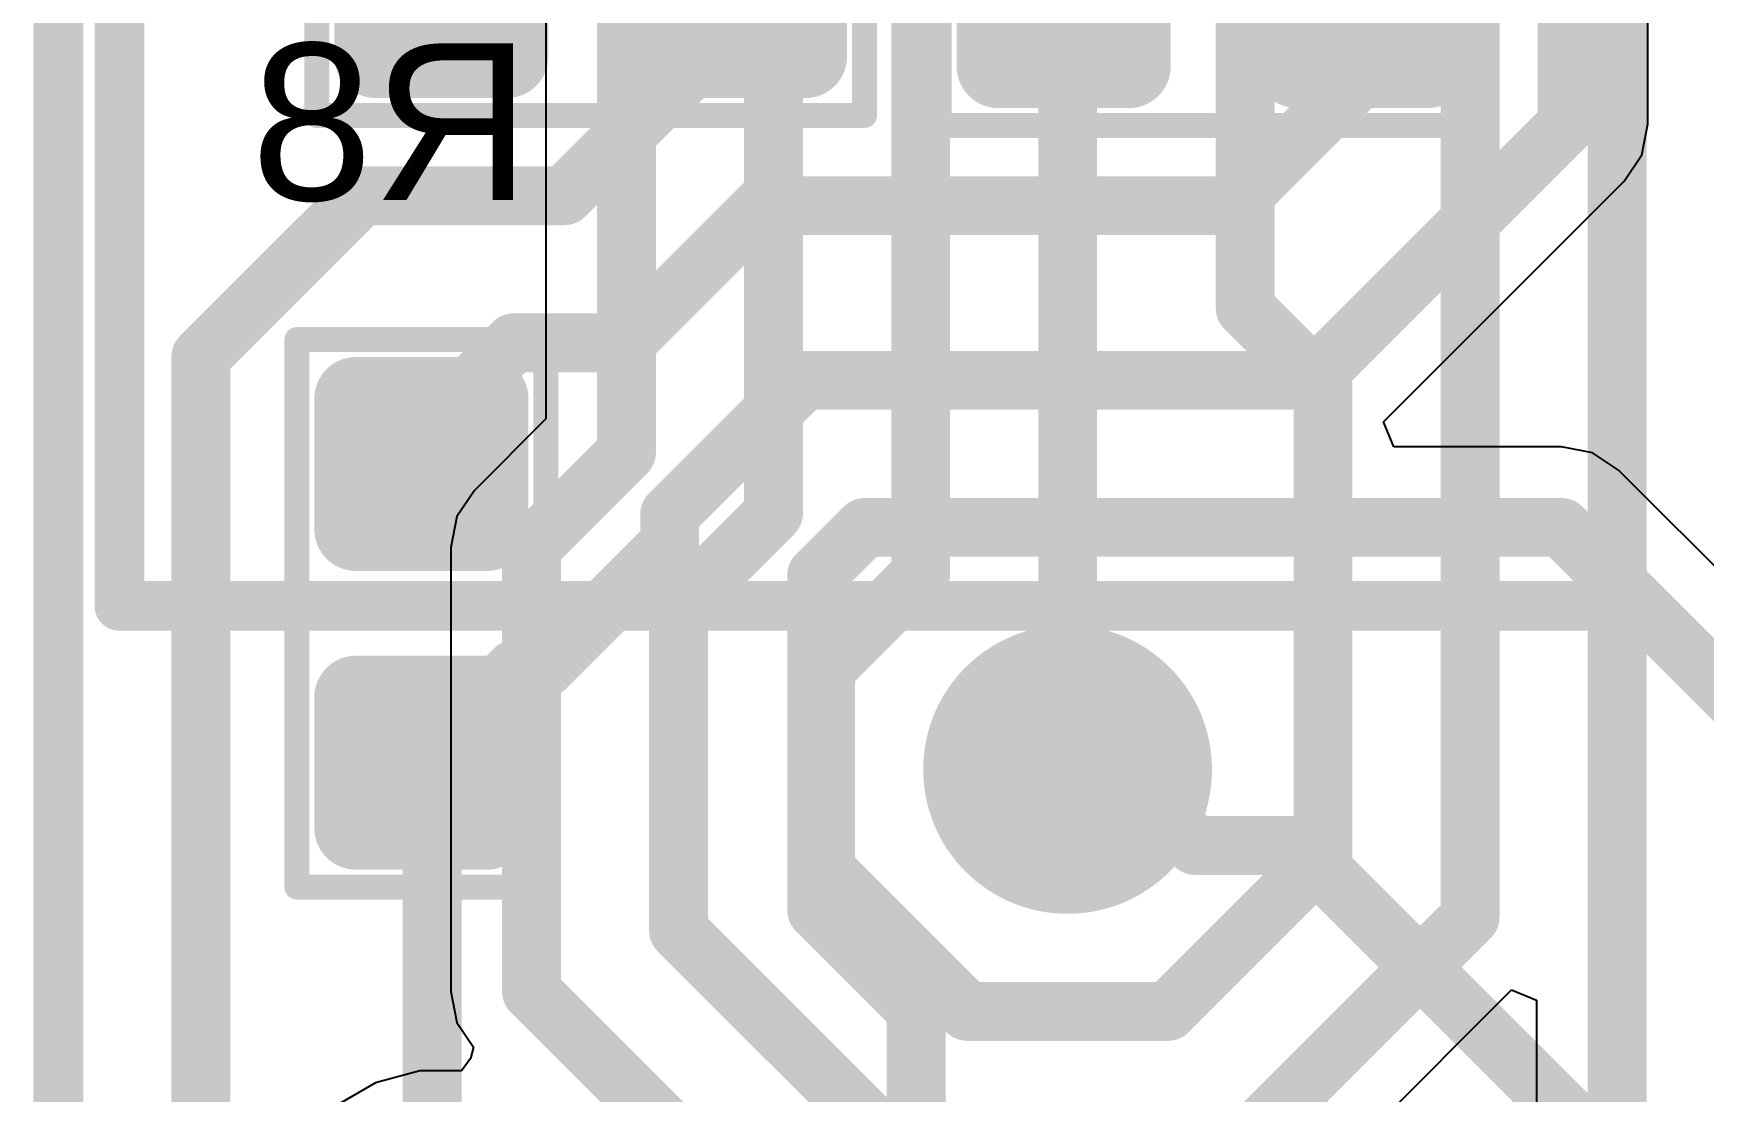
# Model space of a CAD drawing. Header units: inches. Extents: x -0.01 to 4.3, y -0.01 to 7.88.
# Drawn here: x 3.2851 to 3.6205, y 4.5339 to 4.7465 of the extents above; entities that cross this region are included whole.
import ezdxf

# ---------------------------------------------------------------- set-up
doc = ezdxf.new("R2010")
doc.units = ezdxf.units.IN
doc.header["$MEASUREMENT"] = 0
for name, color, linetype in [('Bottom Layer', 5, 'Continuous'), ('Bottom Overlay', 54, 'Continuous'), ('Bottom Paste', 16, 'Continuous'), ('Bottom Solder', 6, 'Continuous'), ('Top Layer', 1, 'Continuous'), ('Top Overlay', 2, 'Continuous'), ('Top Solder', 216, 'Continuous'), ('Via Holes', 16, 'Continuous')]:
    doc.layers.add(name, color=color, linetype=linetype)
doc.styles.add('Arial', font='', dxfattribs={"height": 0.2})
doc.styles.get('Arial').set_extended_font_data('Arial')

# ---------------------------------------------------------------- blocks, each defined once
blk = doc.blocks.new('B___P____4')
at = {"layer": 'Top Overlay'}
for points in [[(-0.15, 0.8, 0.01, 0.01, 0), (-0.15, 1.05, 0.01, 0.01, 0)], [(0.15, 0.8, 0.01, 0.01, 0), (0.15, 1.05, 0.01, 0.01, 0)], [(-0.15, 0.8, 0.01, 0.01, 0), (0.15, 0.8, 0.01, 0.01, 0)]]:
    blk.add_lwpolyline(points, format="xyseb", dxfattribs=at)
for points in [[(-0.1525, 0.8, 0.005, 0.005, 1), (-0.1475, 0.8, 0.005, 0.005, 1)], [(-0.1525, 0.8, 0.005, 0.005, 1), (-0.1475, 0.8, 0.005, 0.005, 1)], [(0.1475, 0.8, 0.005, 0.005, 1), (0.1525, 0.8, 0.005, 0.005, 1)], [(0.1475, 0.8, 0.005, 0.005, 1), (0.1525, 0.8, 0.005, 0.005, 1)]]:
    blk.add_lwpolyline(points, format="xyseb", close=True, dxfattribs=at)
blk = doc.blocks.new('R0603_B_17')
at = {"layer": 'Bottom Layer'}
h = blk.add_hatch(color=5, dxfattribs=at)
edge = h.paths.add_edge_path()
edge.add_arc((-0.013125, 0.016875), 0.004375, 180, 270)
edge.add_line((-0.013125, 0.0125), (0.013125, 0.0125))
edge.add_arc((0.013125, 0.016875), 0.004375, 270, 360)
edge.add_line((0.0175, 0.016875), (0.0175, 0.043125))
edge.add_arc((0.013125, 0.043125), 0.004375, 0, 90)
edge.add_line((0.013125, 0.0475), (-0.013125, 0.0475))
edge.add_arc((-0.013125, 0.043125), 0.004375, 90, 180)
edge.add_line((-0.0175, 0.043125), (-0.0175, 0.016875))
h = blk.add_hatch(color=5, dxfattribs=at)
edge = h.paths.add_edge_path()
edge.add_arc((-0.013125, -0.043125), 0.004375, 180, 270)
edge.add_line((-0.013125, -0.0475), (0.013125, -0.0475))
edge.add_arc((0.013125, -0.043125), 0.004375, 270, 360)
edge.add_line((0.0175, -0.043125), (0.0175, -0.016875))
edge.add_arc((0.013125, -0.016875), 0.004375, 0, 90)
edge.add_line((0.013125, -0.0125), (-0.013125, -0.0125))
edge.add_arc((-0.013125, -0.016875), 0.004375, 90, 180)
edge.add_line((-0.0175, -0.016875), (-0.0175, -0.043125))
at = {"layer": 'Bottom Paste'}
h = blk.add_hatch(color=16, dxfattribs=at)
edge = h.paths.add_edge_path()
edge.add_arc((-0.013125, 0.016875), 0.004375, 180, 270)
edge.add_line((-0.013125, 0.0125), (0.013125, 0.0125))
edge.add_arc((0.013125, 0.016875), 0.004375, 270, 360)
edge.add_line((0.0175, 0.016875), (0.0175, 0.043125))
edge.add_arc((0.013125, 0.043125), 0.004375, 0, 90)
edge.add_line((0.013125, 0.0475), (-0.013125, 0.0475))
edge.add_arc((-0.013125, 0.043125), 0.004375, 90, 180)
edge.add_line((-0.0175, 0.043125), (-0.0175, 0.016875))
h = blk.add_hatch(color=16, dxfattribs=at)
edge = h.paths.add_edge_path()
edge.add_arc((-0.013125, -0.043125), 0.004375, 180, 270)
edge.add_line((-0.013125, -0.0475), (0.013125, -0.0475))
edge.add_arc((0.013125, -0.043125), 0.004375, 270, 360)
edge.add_line((0.0175, -0.043125), (0.0175, -0.016875))
edge.add_arc((0.013125, -0.016875), 0.004375, 0, 90)
edge.add_line((0.013125, -0.0125), (-0.013125, -0.0125))
edge.add_arc((-0.013125, -0.016875), 0.004375, 90, 180)
edge.add_line((-0.0175, -0.016875), (-0.0175, -0.043125))
at = {"layer": 'Bottom Solder'}
h = blk.add_hatch(color=6, dxfattribs=at)
edge = h.paths.add_edge_path()
edge.add_arc((-0.013125, 0.016875), 0.008375, 180, 270)
edge.add_line((-0.013125, 0.0085), (0.013125, 0.0085))
edge.add_arc((0.013125, 0.016875), 0.008375, 270, 360)
edge.add_line((0.0215, 0.016875), (0.0215, 0.043125))
edge.add_arc((0.013125, 0.043125), 0.008375, 0, 90)
edge.add_line((0.013125, 0.0515), (-0.013125, 0.0515))
edge.add_arc((-0.013125, 0.043125), 0.008375, 90, 180)
edge.add_line((-0.0215, 0.043125), (-0.0215, 0.016875))
h = blk.add_hatch(color=6, dxfattribs=at)
edge = h.paths.add_edge_path()
edge.add_arc((-0.013125, -0.043125), 0.008375, 180, 270)
edge.add_line((-0.013125, -0.0515), (0.013125, -0.0515))
edge.add_arc((0.013125, -0.043125), 0.008375, 270, 360)
edge.add_line((0.0215, -0.043125), (0.0215, -0.016875))
edge.add_arc((0.013125, -0.016875), 0.008375, 0, 90)
edge.add_line((0.013125, -0.0085), (-0.013125, -0.0085))
edge.add_arc((-0.013125, -0.016875), 0.008375, 90, 180)
edge.add_line((-0.0215, -0.016875), (-0.0215, -0.043125))
at = {"layer": 'Bottom Overlay'}
for points in [[(-0.025, 0.055, 0.005, 0.005, 0), (-0.025, -0.055, 0.005, 0.005, 0)], [(0.025, 0.055, 0.005, 0.005, 0), (-0.025, 0.055, 0.005, 0.005, 0)], [(0.025, 0.055, 0.005, 0.005, 0), (0.025, -0.055, 0.005, 0.005, 0)], [(0.025, -0.055, 0.005, 0.005, 0), (-0.025, -0.055, 0.005, 0.005, 0)]]:
    blk.add_lwpolyline(points, format="xyseb", dxfattribs=at)
for points in [[(-0.02625, 0.055, 0.0025, 0.0025, 1), (-0.02375, 0.055, 0.0025, 0.0025, 1)], [(-0.02625, 0.055, 0.0025, 0.0025, 1), (-0.02375, 0.055, 0.0025, 0.0025, 1)], [(0.02375, 0.055, 0.0025, 0.0025, 1), (0.02625, 0.055, 0.0025, 0.0025, 1)], [(0.02375, 0.055, 0.0025, 0.0025, 1), (0.02625, 0.055, 0.0025, 0.0025, 1)], [(-0.02625, -0.055, 0.0025, 0.0025, 1), (-0.02375, -0.055, 0.0025, 0.0025, 1)], [(-0.02625, -0.055, 0.0025, 0.0025, 1), (-0.02375, -0.055, 0.0025, 0.0025, 1)], [(0.02375, -0.055, 0.0025, 0.0025, 1), (0.02625, -0.055, 0.0025, 0.0025, 1)], [(0.02375, -0.055, 0.0025, 0.0025, 1), (0.02625, -0.055, 0.0025, 0.0025, 1)]]:
    blk.add_lwpolyline(points, format="xyseb", close=True, dxfattribs=at)
blk = doc.blocks.new('R0603_B_18')
at = {"layer": 'Bottom Layer'}
h = blk.add_hatch(color=5, dxfattribs=at)
edge = h.paths.add_edge_path()
edge.add_arc((-0.013125, 0.016875), 0.004375, 180, 270)
edge.add_line((-0.013125, 0.0125), (0.013125, 0.0125))
edge.add_arc((0.013125, 0.016875), 0.004375, 270, 360)
edge.add_line((0.0175, 0.016875), (0.0175, 0.043125))
edge.add_arc((0.013125, 0.043125), 0.004375, 0, 90)
edge.add_line((0.013125, 0.0475), (-0.013125, 0.0475))
edge.add_arc((-0.013125, 0.043125), 0.004375, 90, 180)
edge.add_line((-0.0175, 0.043125), (-0.0175, 0.016875))
h = blk.add_hatch(color=5, dxfattribs=at)
edge = h.paths.add_edge_path()
edge.add_arc((-0.013125, -0.043125), 0.004375, 180, 270)
edge.add_line((-0.013125, -0.0475), (0.013125, -0.0475))
edge.add_arc((0.013125, -0.043125), 0.004375, 270, 360)
edge.add_line((0.0175, -0.043125), (0.0175, -0.016875))
edge.add_arc((0.013125, -0.016875), 0.004375, 0, 90)
edge.add_line((0.013125, -0.0125), (-0.013125, -0.0125))
edge.add_arc((-0.013125, -0.016875), 0.004375, 90, 180)
edge.add_line((-0.0175, -0.016875), (-0.0175, -0.043125))
at = {"layer": 'Bottom Paste'}
h = blk.add_hatch(color=16, dxfattribs=at)
edge = h.paths.add_edge_path()
edge.add_arc((-0.013125, 0.016875), 0.004375, 180, 270)
edge.add_line((-0.013125, 0.0125), (0.013125, 0.0125))
edge.add_arc((0.013125, 0.016875), 0.004375, 270, 360)
edge.add_line((0.0175, 0.016875), (0.0175, 0.043125))
edge.add_arc((0.013125, 0.043125), 0.004375, 0, 90)
edge.add_line((0.013125, 0.0475), (-0.013125, 0.0475))
edge.add_arc((-0.013125, 0.043125), 0.004375, 90, 180)
edge.add_line((-0.0175, 0.043125), (-0.0175, 0.016875))
h = blk.add_hatch(color=16, dxfattribs=at)
edge = h.paths.add_edge_path()
edge.add_arc((-0.013125, -0.043125), 0.004375, 180, 270)
edge.add_line((-0.013125, -0.0475), (0.013125, -0.0475))
edge.add_arc((0.013125, -0.043125), 0.004375, 270, 360)
edge.add_line((0.0175, -0.043125), (0.0175, -0.016875))
edge.add_arc((0.013125, -0.016875), 0.004375, 0, 90)
edge.add_line((0.013125, -0.0125), (-0.013125, -0.0125))
edge.add_arc((-0.013125, -0.016875), 0.004375, 90, 180)
edge.add_line((-0.0175, -0.016875), (-0.0175, -0.043125))
at = {"layer": 'Bottom Solder'}
h = blk.add_hatch(color=6, dxfattribs=at)
edge = h.paths.add_edge_path()
edge.add_arc((-0.013125, 0.016875), 0.008375, 180, 270)
edge.add_line((-0.013125, 0.008499999999999997), (0.013125, 0.008500000000000004))
edge.add_arc((0.013125, 0.016875), 0.008375, 270, 360)
edge.add_line((0.02150000000000001, 0.016875), (0.0215, 0.043125))
edge.add_arc((0.013125, 0.043125), 0.008375, 0, 90)
edge.add_line((0.013125, 0.0515), (-0.013125, 0.0515))
edge.add_arc((-0.013125, 0.043125), 0.008375, 90, 180)
edge.add_line((-0.02150000000000001, 0.043125), (-0.0215, 0.016875))
h = blk.add_hatch(color=6, dxfattribs=at)
edge = h.paths.add_edge_path()
edge.add_arc((-0.013125, -0.043125), 0.008375, 180, 270)
edge.add_line((-0.013125, -0.0515), (0.013125, -0.0515))
edge.add_arc((0.013125, -0.043125), 0.008375, 270, 360)
edge.add_line((0.02150000000000001, -0.043125), (0.0215, -0.016875))
edge.add_arc((0.013125, -0.016875), 0.008375, 0, 90)
edge.add_line((0.013125, -0.008499999999999997), (-0.013125, -0.008500000000000004))
edge.add_arc((-0.013125, -0.016875), 0.008375, 90, 180)
edge.add_line((-0.02150000000000001, -0.016875), (-0.0215, -0.043125))
at = {"layer": 'Bottom Overlay'}
for points in [[(-0.025, -0.055, 0.005, 0.005, 0), (-0.025, 0.055, 0.005, 0.005, 0)], [(0.025, 0.055, 0.005, 0.005, 0), (-0.025, 0.055, 0.005, 0.005, 0)], [(0.025, -0.055, 0.005, 0.005, 0), (0.025, 0.055, 0.005, 0.005, 0)], [(0.025, -0.055, 0.005, 0.005, 0), (-0.025, -0.055, 0.005, 0.005, 0)]]:
    blk.add_lwpolyline(points, format="xyseb", dxfattribs=at)
for points in [[(-0.02625, 0.055, 0.0025, 0.0025, 1), (-0.02375, 0.055, 0.0025, 0.0025, 1)], [(-0.02625, 0.055, 0.0025, 0.0025, 1), (-0.02375, 0.055, 0.0025, 0.0025, 1)], [(0.02375, 0.055, 0.0025, 0.0025, 1), (0.02625, 0.055, 0.0025, 0.0025, 1)], [(0.02375, 0.055, 0.0025, 0.0025, 1), (0.02625, 0.055, 0.0025, 0.0025, 1)], [(-0.02625, -0.055, 0.0025, 0.0025, 1), (-0.02375, -0.055, 0.0025, 0.0025, 1)], [(-0.02625, -0.055, 0.0025, 0.0025, 1), (-0.02375, -0.055, 0.0025, 0.0025, 1)], [(0.02375, -0.055, 0.0025, 0.0025, 1), (0.02625, -0.055, 0.0025, 0.0025, 1)], [(0.02375, -0.055, 0.0025, 0.0025, 1), (0.02625, -0.055, 0.0025, 0.0025, 1)]]:
    blk.add_lwpolyline(points, format="xyseb", close=True, dxfattribs=at)
blk = doc.blocks.new('R0603_B_20')
at = {"layer": 'Bottom Layer'}
h = blk.add_hatch(color=5, dxfattribs=at)
edge = h.paths.add_edge_path()
edge.add_arc((-0.013125, 0.016875), 0.004375, 180, 270)
edge.add_line((-0.013125, 0.0125), (0.013125, 0.0125))
edge.add_arc((0.013125, 0.016875), 0.004375, 270, 360)
edge.add_line((0.0175, 0.016875), (0.0175, 0.043125))
edge.add_arc((0.013125, 0.043125), 0.004375, 0, 90)
edge.add_line((0.013125, 0.0475), (-0.013125, 0.0475))
edge.add_arc((-0.013125, 0.043125), 0.004375, 90, 180)
edge.add_line((-0.0175, 0.043125), (-0.0175, 0.016875))
h = blk.add_hatch(color=5, dxfattribs=at)
edge = h.paths.add_edge_path()
edge.add_arc((-0.013125, -0.043125), 0.004375, 180, 270)
edge.add_line((-0.013125, -0.0475), (0.013125, -0.0475))
edge.add_arc((0.013125, -0.043125), 0.004375, 270, 360)
edge.add_line((0.0175, -0.043125), (0.0175, -0.016875))
edge.add_arc((0.013125, -0.016875), 0.004375, 0, 90)
edge.add_line((0.013125, -0.0125), (-0.013125, -0.0125))
edge.add_arc((-0.013125, -0.016875), 0.004375, 90, 180)
edge.add_line((-0.0175, -0.016875), (-0.0175, -0.043125))
at = {"layer": 'Bottom Paste'}
h = blk.add_hatch(color=16, dxfattribs=at)
edge = h.paths.add_edge_path()
edge.add_arc((-0.013125, 0.016875), 0.004375, 180, 270)
edge.add_line((-0.013125, 0.0125), (0.013125, 0.0125))
edge.add_arc((0.013125, 0.016875), 0.004375, 270, 360)
edge.add_line((0.0175, 0.016875), (0.0175, 0.043125))
edge.add_arc((0.013125, 0.043125), 0.004375, 0, 90)
edge.add_line((0.013125, 0.0475), (-0.013125, 0.0475))
edge.add_arc((-0.013125, 0.043125), 0.004375, 90, 180)
edge.add_line((-0.0175, 0.043125), (-0.0175, 0.016875))
h = blk.add_hatch(color=16, dxfattribs=at)
edge = h.paths.add_edge_path()
edge.add_arc((-0.013125, -0.043125), 0.004375, 180, 270)
edge.add_line((-0.013125, -0.0475), (0.013125, -0.0475))
edge.add_arc((0.013125, -0.043125), 0.004375, 270, 360)
edge.add_line((0.0175, -0.043125), (0.0175, -0.016875))
edge.add_arc((0.013125, -0.016875), 0.004375, 0, 90)
edge.add_line((0.013125, -0.0125), (-0.013125, -0.0125))
edge.add_arc((-0.013125, -0.016875), 0.004375, 90, 180)
edge.add_line((-0.0175, -0.016875), (-0.0175, -0.043125))
at = {"layer": 'Bottom Solder'}
h = blk.add_hatch(color=6, dxfattribs=at)
edge = h.paths.add_edge_path()
edge.add_arc((-0.013125, 0.016875), 0.008375, 180, 270)
edge.add_line((-0.013125, 0.0085), (0.013125, 0.0085))
edge.add_arc((0.013125, 0.016875), 0.008375, 270, 360)
edge.add_line((0.0215, 0.016875), (0.0215, 0.043125))
edge.add_arc((0.013125, 0.043125), 0.008375, 0, 90)
edge.add_line((0.013125, 0.0515), (-0.013125, 0.0515))
edge.add_arc((-0.013125, 0.043125), 0.008375, 90, 180)
edge.add_line((-0.0215, 0.043125), (-0.0215, 0.016875))
h = blk.add_hatch(color=6, dxfattribs=at)
edge = h.paths.add_edge_path()
edge.add_arc((-0.013125, -0.043125), 0.008375, 180, 270)
edge.add_line((-0.013125, -0.0515), (0.013125, -0.0515))
edge.add_arc((0.013125, -0.043125), 0.008375, 270, 360)
edge.add_line((0.0215, -0.043125), (0.0215, -0.016875))
edge.add_arc((0.013125, -0.016875), 0.008375, 0, 90)
edge.add_line((0.013125, -0.0085), (-0.013125, -0.0085))
edge.add_arc((-0.013125, -0.016875), 0.008375, 90, 180)
edge.add_line((-0.0215, -0.016875), (-0.0215, -0.043125))
at = {"layer": 'Bottom Overlay'}
for points in [[(-0.025, 0.055, 0.005, 0.005, 0), (-0.025, -0.055, 0.005, 0.005, 0)], [(-0.025, 0.055, 0.005, 0.005, 0), (0.025, 0.055, 0.005, 0.005, 0)], [(0.025, 0.055, 0.005, 0.005, 0), (0.025, -0.055, 0.005, 0.005, 0)], [(-0.025, -0.055, 0.005, 0.005, 0), (0.025, -0.055, 0.005, 0.005, 0)]]:
    blk.add_lwpolyline(points, format="xyseb", dxfattribs=at)
for points in [[(-0.02625, 0.055, 0.0025, 0.0025, 1), (-0.02375, 0.055, 0.0025, 0.0025, 1)], [(-0.02625, 0.055, 0.0025, 0.0025, 1), (-0.02375, 0.055, 0.0025, 0.0025, 1)], [(0.02375, 0.055, 0.0025, 0.0025, 1), (0.02625, 0.055, 0.0025, 0.0025, 1)], [(0.02375, 0.055, 0.0025, 0.0025, 1), (0.02625, 0.055, 0.0025, 0.0025, 1)], [(-0.02625, -0.055, 0.0025, 0.0025, 1), (-0.02375, -0.055, 0.0025, 0.0025, 1)], [(-0.02625, -0.055, 0.0025, 0.0025, 1), (-0.02375, -0.055, 0.0025, 0.0025, 1)], [(0.02375, -0.055, 0.0025, 0.0025, 1), (0.02625, -0.055, 0.0025, 0.0025, 1)], [(0.02375, -0.055, 0.0025, 0.0025, 1), (0.02625, -0.055, 0.0025, 0.0025, 1)]]:
    blk.add_lwpolyline(points, format="xyseb", close=True, dxfattribs=at)

msp = doc.modelspace()

# ---------------------------------------------------------------- hatches: boundary and pattern name
at = {"layer": 'Bottom Layer'}
h = msp.add_hatch(color=5, dxfattribs=at)
edge = h.paths.add_edge_path()
edge.add_arc((3.4927873, 4.5986378), 0.025, 0, 360)
at = {"layer": 'Bottom Solder'}
h = msp.add_hatch(color=6, dxfattribs=at)
edge = h.paths.add_edge_path()
edge.add_arc((3.4927873, 4.5986378), 0.029, 0, 360)
at = {"layer": 'Top Layer'}
h = msp.add_hatch(color=1, dxfattribs=at)
edge = h.paths.add_edge_path()
edge.add_arc((3.4927873, 4.5986378), 0.025, 0, 360)
at = {"layer": 'Top Solder'}
h = msp.add_hatch(color=216, dxfattribs=at)
edge = h.paths.add_edge_path()
edge.add_arc((3.4927873, 4.5986378), 0.029, 0, 360)
at = {"layer": 'Via Holes'}
h = msp.add_hatch(color=7, dxfattribs=at)
edge = h.paths.add_edge_path()
edge.add_arc((3.4927873, 4.5986378), 0.014, 0, 360)

# ---------------------------------------------------------------- linework, layer by layer
at = {"layer": 'Bottom Layer'}
for p, q in [((3.6093391, 4.7282783), (3.6093391, 4.7889451)), ((3.6081046, 4.7220723), (3.6093391, 4.7282783)), ((3.6045892, 4.7168111), (3.6081046, 4.7220723)), ((3.556255, 4.6684769), (3.6045892, 4.7168111)), ((3.5583261, 4.6634769), (3.556255, 4.6684769)), ((3.5919963, 4.6634769), (3.5583261, 4.6634769)), ((3.5982023, 4.6622424), (3.5919963, 4.6634769)), ((3.6034635, 4.658727), (3.5982023, 4.6622424)), ((3.6454985, 4.616692), (3.6034635, 4.658727))]:
    msp.add_line(p, q, dxfattribs=at)
for points in [[(3.554, 4.74, 0.011811, 0.011811, 0), (3.554, 4.806, 0.011811, 0.011811, 0)], [(3.2900787, 4.0854594, 0.01, 0.01, 0), (3.2900787, 4.7998427, 0.01, 0.01, 0)], [(3.593122, 4.7282783, 0.011811, 0.011811, 0), (3.593122, 4.7956624, 0.011811, 0.011811, 0)], [(3.3917217, 4.713878, 0.011811, 0.011811, 0), (3.4178437, 4.74, 0.011811, 0.011811, 0)], [(3.525878, 4.711878, 0.011811, 0.011811, 0), (3.554, 4.74, 0.011811, 0.011811, 0)], [(3.541631, 4.6767873, 0.011811, 0.011811, 0), (3.593122, 4.7282783, 0.011811, 0.011811, 0)], [(3.332, 4.6948437, 0.011811, 0.011811, 0), (3.3510343, 4.713878, 0.011811, 0.011811, 0)], [(3.3510343, 4.713878, 0.011811, 0.011811, 0), (3.3917217, 4.713878, 0.011811, 0.011811, 0)], [(3.4039523, 4.6843505, 0.011811, 0.011811, 0), (3.4314798, 4.711878, 0.011811, 0.011811, 0)], [(3.4314798, 4.711878, 0.011811, 0.011811, 0), (3.525878, 4.711878, 0.011811, 0.011811, 0)], [(3.3187007, 4.6815439, 0.011811, 0.011811, 0), (3.332, 4.6948432, 0.011811, 0.011811, 0)], [(3.332, 4.6948432, 0.011811, 0.011811, 0), (3.332, 4.6948437, 0.011811, 0.011811, 0)], [(3.3745945, 4.6774317, 0.011811, 0.011811, 0), (3.3815133, 4.6843505, 0.011811, 0.011811, 0)], [(3.3815133, 4.6843505, 0.011811, 0.011811, 0), (3.4039523, 4.6843505, 0.011811, 0.011811, 0)], [(3.3187007, 4.4829229, 0.011811, 0.011811, 0), (3.3187007, 4.6815439, 0.011811, 0.011811, 0)], [(3.3745945, 4.6715945, 0.011811, 0.011811, 0), (3.3745945, 4.6774317, 0.011811, 0.011811, 0)], [(3.4128505, 4.6498505, 0.011811, 0.011811, 0), (3.4397873, 4.6767873, 0.011811, 0.011811, 0)], [(3.4397873, 4.6767873, 0.011811, 0.011811, 0), (3.541631, 4.6767873, 0.011811, 0.011811, 0)], [(3.363, 4.66, 0.011811, 0.011811, 0), (3.3745945, 4.6715945, 0.011811, 0.011811, 0)], [(3.4128505, 4.6440068, 0.011811, 0.011811, 0), (3.4128505, 4.6498505, 0.011811, 0.011811, 0)], [(3.442378, 4.6376199, 0.011811, 0.011811, 0), (3.4520179, 4.6472598, 0.011811, 0.011811, 0)], [(3.4520179, 4.6472598, 0.011811, 0.011811, 0), (3.5919963, 4.6472598, 0.011811, 0.011811, 0)], [(3.5919963, 4.6472598, 0.011811, 0.011811, 0), (3.65776, 4.5814961, 0.011811, 0.011811, 0)], [(3.3877217, 4.618878, 0.011811, 0.011811, 0), (3.4128505, 4.6440068, 0.011811, 0.011811, 0)], [(3.442378, 4.5703926, 0.011811, 0.011811, 0), (3.442378, 4.6376199, 0.011811, 0.011811, 0)], [(3.363, 4.6, 0.011811, 0.011811, 0), (3.381878, 4.618878, 0.011811, 0.011811, 0)], [(3.381878, 4.618878, 0.011811, 0.011811, 0), (3.3877217, 4.618878, 0.011811, 0.011811, 0)], [(3.363, 4.6, 0.011811, 0.011811, 0), (3.3651613, 4.5978387, 0.011811, 0.011811, 0)], [(3.3651613, 4.5052241, 0.011811, 0.011811, 0), (3.3651613, 4.5978387, 0.011811, 0.011811, 0)], [(3.4927873, 4.5986378, 0.011811, 0.011811, 0), (3.5031212, 4.5986378, 0.011811, 0.011811, 0)], [(3.5031212, 4.5986378, 0.011811, 0.011811, 0), (3.5184007, 4.5833583, 0.011811, 0.011811, 0)], [(3.5184007, 4.5833583, 0.011811, 0.011811, 0), (3.5391203, 4.5833583, 0.011811, 0.011811, 0)], [(3.5391203, 4.5833583, 0.011811, 0.011811, 0), (3.6137402, 4.5087384, 0.011811, 0.011811, 0)], [(3.442378, 4.5703926, 0.011811, 0.011811, 0), (3.4623613, 4.5504093, 0.011811, 0.011811, 0)], [(3.4623613, 4.4797989, 0.011811, 0.011811, 0), (3.4623613, 4.5504093, 0.011811, 0.011811, 0)]]:
    msp.add_lwpolyline(points, format="xyseb", dxfattribs=at)
for points in [[(3.414891, 4.74, 0.0059055, 0.0059055, 1), (3.4207964, 4.74, 0.0059055, 0.0059055, 1)], [(3.5510473, 4.74, 0.0059055, 0.0059055, 1), (3.5569527, 4.74, 0.0059055, 0.0059055, 1)], [(3.5510473, 4.74, 0.0059055, 0.0059055, 1), (3.5569527, 4.74, 0.0059055, 0.0059055, 1)], [(3.5901693, 4.7282783, 0.0059055, 0.0059055, 1), (3.5960747, 4.7282783, 0.0059055, 0.0059055, 1)], [(3.5901693, 4.7282783, 0.0059055, 0.0059055, 1), (3.5960747, 4.7282783, 0.0059055, 0.0059055, 1)], [(3.3480816, 4.713878, 0.0059055, 0.0059055, 1), (3.353987, 4.713878, 0.0059055, 0.0059055, 1)], [(3.3480816, 4.713878, 0.0059055, 0.0059055, 1), (3.353987, 4.713878, 0.0059055, 0.0059055, 1)], [(3.388769, 4.713878, 0.0059055, 0.0059055, 1), (3.3946744, 4.713878, 0.0059055, 0.0059055, 1)], [(3.388769, 4.713878, 0.0059055, 0.0059055, 1), (3.3946744, 4.713878, 0.0059055, 0.0059055, 1)], [(3.4285271, 4.711878, 0.0059055, 0.0059055, 1), (3.4344325, 4.711878, 0.0059055, 0.0059055, 1)], [(3.4285271, 4.711878, 0.0059055, 0.0059055, 1), (3.4344325, 4.711878, 0.0059055, 0.0059055, 1)], [(3.5229253, 4.711878, 0.0059055, 0.0059055, 1), (3.5288307, 4.711878, 0.0059055, 0.0059055, 1)], [(3.5229253, 4.711878, 0.0059055, 0.0059055, 1), (3.5288307, 4.711878, 0.0059055, 0.0059055, 1)], [(3.3290473, 4.6948437, 0.0059055, 0.0059055, 1), (3.3349527, 4.6948437, 0.0059055, 0.0059055, 1)], [(3.3290473, 4.6948437, 0.0059055, 0.0059055, 1), (3.3349527, 4.6948437, 0.0059055, 0.0059055, 1)], [(3.3290473, 4.6948432, 0.0059055, 0.0059055, 1), (3.3349527, 4.6948432, 0.0059055, 0.0059055, 1)], [(3.3290473, 4.6948432, 0.0059055, 0.0059055, 1), (3.3349527, 4.6948432, 0.0059055, 0.0059055, 1)], [(3.3785606, 4.6843505, 0.0059055, 0.0059055, 1), (3.384466, 4.6843505, 0.0059055, 0.0059055, 1)], [(3.3785606, 4.6843505, 0.0059055, 0.0059055, 1), (3.384466, 4.6843505, 0.0059055, 0.0059055, 1)], [(3.4009996, 4.6843505, 0.0059055, 0.0059055, 1), (3.406905, 4.6843505, 0.0059055, 0.0059055, 1)], [(3.4009996, 4.6843505, 0.0059055, 0.0059055, 1), (3.406905, 4.6843505, 0.0059055, 0.0059055, 1)], [(3.315748, 4.6815439, 0.0059055, 0.0059055, 1), (3.3216534, 4.6815439, 0.0059055, 0.0059055, 1)], [(3.315748, 4.6815439, 0.0059055, 0.0059055, 1), (3.3216534, 4.6815439, 0.0059055, 0.0059055, 1)], [(3.3716418, 4.6774317, 0.0059055, 0.0059055, 1), (3.3775472, 4.6774317, 0.0059055, 0.0059055, 1)], [(3.3716418, 4.6774317, 0.0059055, 0.0059055, 1), (3.3775472, 4.6774317, 0.0059055, 0.0059055, 1)], [(3.4368346, 4.6767873, 0.0059055, 0.0059055, 1), (3.44274, 4.6767873, 0.0059055, 0.0059055, 1)], [(3.4368346, 4.6767873, 0.0059055, 0.0059055, 1), (3.44274, 4.6767873, 0.0059055, 0.0059055, 1)], [(3.5386783, 4.6767873, 0.0059055, 0.0059055, 1), (3.5445837, 4.6767873, 0.0059055, 0.0059055, 1)], [(3.5386783, 4.6767873, 0.0059055, 0.0059055, 1), (3.5445837, 4.6767873, 0.0059055, 0.0059055, 1)], [(3.3716418, 4.6715945, 0.0059055, 0.0059055, 1), (3.3775472, 4.6715945, 0.0059055, 0.0059055, 1)], [(3.3716418, 4.6715945, 0.0059055, 0.0059055, 1), (3.3775472, 4.6715945, 0.0059055, 0.0059055, 1)], [(3.3600473, 4.66, 0.0059055, 0.0059055, 1), (3.3659527, 4.66, 0.0059055, 0.0059055, 1)], [(3.4098978, 4.6498505, 0.0059055, 0.0059055, 1), (3.4158032, 4.6498505, 0.0059055, 0.0059055, 1)], [(3.4098978, 4.6498505, 0.0059055, 0.0059055, 1), (3.4158032, 4.6498505, 0.0059055, 0.0059055, 1)], [(3.4490652, 4.6472598, 0.0059055, 0.0059055, 1), (3.4549706, 4.6472598, 0.0059055, 0.0059055, 1)], [(3.4490652, 4.6472598, 0.0059055, 0.0059055, 1), (3.4549706, 4.6472598, 0.0059055, 0.0059055, 1)], [(3.5890436, 4.6472598, 0.0059055, 0.0059055, 1), (3.594949, 4.6472598, 0.0059055, 0.0059055, 1)], [(3.5890436, 4.6472598, 0.0059055, 0.0059055, 1), (3.594949, 4.6472598, 0.0059055, 0.0059055, 1)], [(3.4098978, 4.6440068, 0.0059055, 0.0059055, 1), (3.4158032, 4.6440068, 0.0059055, 0.0059055, 1)], [(3.4098978, 4.6440068, 0.0059055, 0.0059055, 1), (3.4158032, 4.6440068, 0.0059055, 0.0059055, 1)], [(3.4394253, 4.6376199, 0.0059055, 0.0059055, 1), (3.4453307, 4.6376199, 0.0059055, 0.0059055, 1)], [(3.4394253, 4.6376199, 0.0059055, 0.0059055, 1), (3.4453307, 4.6376199, 0.0059055, 0.0059055, 1)], [(3.3789253, 4.618878, 0.0059055, 0.0059055, 1), (3.3848307, 4.618878, 0.0059055, 0.0059055, 1)], [(3.3789253, 4.618878, 0.0059055, 0.0059055, 1), (3.3848307, 4.618878, 0.0059055, 0.0059055, 1)], [(3.384769, 4.618878, 0.0059055, 0.0059055, 1), (3.3906744, 4.618878, 0.0059055, 0.0059055, 1)], [(3.384769, 4.618878, 0.0059055, 0.0059055, 1), (3.3906744, 4.618878, 0.0059055, 0.0059055, 1)], [(3.3600473, 4.6, 0.0059055, 0.0059055, 1), (3.3659527, 4.6, 0.0059055, 0.0059055, 1)], [(3.3600473, 4.6, 0.0059055, 0.0059055, 1), (3.3659527, 4.6, 0.0059055, 0.0059055, 1)], [(3.3622086, 4.5978387, 0.0059055, 0.0059055, 1), (3.368114, 4.5978387, 0.0059055, 0.0059055, 1)], [(3.3622086, 4.5978387, 0.0059055, 0.0059055, 1), (3.368114, 4.5978387, 0.0059055, 0.0059055, 1)], [(3.4898346, 4.5986378, 0.0059055, 0.0059055, 1), (3.49574, 4.5986378, 0.0059055, 0.0059055, 1)], [(3.5001685, 4.5986378, 0.0059055, 0.0059055, 1), (3.5060739, 4.5986378, 0.0059055, 0.0059055, 1)], [(3.5001685, 4.5986378, 0.0059055, 0.0059055, 1), (3.5060739, 4.5986378, 0.0059055, 0.0059055, 1)], [(3.515448, 4.5833583, 0.0059055, 0.0059055, 1), (3.5213534, 4.5833583, 0.0059055, 0.0059055, 1)], [(3.515448, 4.5833583, 0.0059055, 0.0059055, 1), (3.5213534, 4.5833583, 0.0059055, 0.0059055, 1)], [(3.5361676, 4.5833583, 0.0059055, 0.0059055, 1), (3.542073, 4.5833583, 0.0059055, 0.0059055, 1)], [(3.5361676, 4.5833583, 0.0059055, 0.0059055, 1), (3.542073, 4.5833583, 0.0059055, 0.0059055, 1)], [(3.4394253, 4.5703926, 0.0059055, 0.0059055, 1), (3.4453307, 4.5703926, 0.0059055, 0.0059055, 1)], [(3.4394253, 4.5703926, 0.0059055, 0.0059055, 1), (3.4453307, 4.5703926, 0.0059055, 0.0059055, 1)], [(3.4594086, 4.5504093, 0.0059055, 0.0059055, 1), (3.465314, 4.5504093, 0.0059055, 0.0059055, 1)], [(3.4594086, 4.5504093, 0.0059055, 0.0059055, 1), (3.465314, 4.5504093, 0.0059055, 0.0059055, 1)]]:
    msp.add_lwpolyline(points, format="xyseb", close=True, dxfattribs=at)
at = {"layer": 'Top Layer'}
for p, q in [((3.3879877, 4.8320778), (3.3879877, 4.6690506)), ((3.3879877, 4.6690506), (3.3736431, 4.654706)), ((3.3736431, 4.654706), (3.3701277, 4.6494448)), ((3.3701277, 4.6494448), (3.3688932, 4.6432388)), ((3.3688932, 4.6432388), (3.3688932, 4.5540368)), ((3.3688932, 4.5540368), (3.3701277, 4.5478308)), ((3.5366249, 4.5090211), (3.581941, 4.5543372)), ((3.581941, 4.5543372), (3.586941, 4.5522661)), ((3.586941, 4.5522661), (3.586941, 4.5433003)), ((3.3701277, 4.5478308), (3.3734717, 4.5428262)), ((3.3734717, 4.5428262), (3.3728669, 4.5405848)), ((3.586941, 4.5433003), (3.5869406, 4.5432983)), ((3.5869406, 4.5432983), (3.5869406, 3.6130271)), ((3.3728669, 4.5405848), (3.3710789, 4.5380627)), ((3.3538132, 4.5356775), (3.3458322, 4.5310697)), ((3.3627149, 4.5380627), (3.3538132, 4.5356775)), ((3.3710789, 4.5380627), (3.3627149, 4.5380627))]:
    msp.add_line(p, q, dxfattribs=at)
for points in [[(3.5284547, 4.6913071, 0.011811, 0.011811, 0), (3.5284547, 4.9070467, 0.011811, 0.011811, 0)], [(3.5736302, 4.5689608, 0.011811, 0.011811, 0), (3.5736302, 4.9036293, 0.011811, 0.011811, 0)], [(3.4927873, 4.5986378, 0.011811, 0.011811, 0), (3.4927873, 4.8902127, 0.011811, 0.011811, 0)], [(3.4632598, 4.6378721, 0.011811, 0.011811, 0), (3.4632598, 4.8632564, 0.011811, 0.011811, 0)], [(3.4337323, 4.6501027, 0.011811, 0.011811, 0), (3.4337323, 4.8510258, 0.011811, 0.011811, 0)], [(3.6031577, 4.6571203, 0.011811, 0.011811, 0), (3.6031577, 4.8432983, 0.011811, 0.011811, 0)], [(3.4042048, 4.6623333, 0.011811, 0.011811, 0), (3.4042048, 4.8387952, 0.011811, 0.011811, 0)], [(3.5284547, 4.6913071, 0.011811, 0.011811, 0), (3.5441027, 4.6756591, 0.011811, 0.011811, 0)], [(3.5441027, 4.5811914, 0.011811, 0.011811, 0), (3.5441027, 4.6756591, 0.011811, 0.011811, 0)], [(3.3851103, 4.6432388, 0.011811, 0.011811, 0), (3.4042048, 4.6623333, 0.011811, 0.011811, 0)], [(3.6031577, 4.6571203, 0.011811, 0.011811, 0), (3.6031581, 4.6571199, 0.011811, 0.011811, 0)], [(3.6031581, 4.5432987, 0.011811, 0.011811, 0), (3.6031581, 4.6571199, 0.011811, 0.011811, 0)], [(3.4146378, 4.6310082, 0.011811, 0.011811, 0), (3.4337323, 4.6501027, 0.011811, 0.011811, 0)], [(3.3851103, 4.5540368, 0.011811, 0.011811, 0), (3.3851103, 4.6432388, 0.011811, 0.011811, 0)], [(3.4441653, 4.6187776, 0.011811, 0.011811, 0), (3.4632598, 4.6378721, 0.011811, 0.011811, 0)], [(3.4146378, 4.5662674, 0.011811, 0.011811, 0), (3.4146378, 4.6310082, 0.011811, 0.011811, 0)], [(3.4441653, 4.578498, 0.011811, 0.011811, 0), (3.4441653, 4.6187776, 0.011811, 0.011811, 0)], [(3.5129271, 4.5500158, 0.011811, 0.011811, 0), (3.5441027, 4.5811914, 0.011811, 0.011811, 0)], [(3.4441653, 4.578498, 0.011811, 0.011811, 0), (3.4726475, 4.5500158, 0.011811, 0.011811, 0)], [(3.4146378, 4.5662674, 0.011811, 0.011811, 0), (3.4604169, 4.5204883, 0.011811, 0.011811, 0)], [(3.5251577, 4.5204883, 0.011811, 0.011811, 0), (3.5736302, 4.5689608, 0.011811, 0.011811, 0)], [(3.3851103, 4.5540368, 0.011811, 0.011811, 0), (3.4339122, 4.5052349, 0.011811, 0.011811, 0)], [(3.4726475, 4.5500158, 0.011811, 0.011811, 0), (3.5129271, 4.5500158, 0.011811, 0.011811, 0)], [(3.6031577, 4.5432983, 0.011811, 0.011811, 0), (3.6031581, 4.5432987, 0.011811, 0.011811, 0)], [(3.6031577, 3.6130271, 0.011811, 0.011811, 0), (3.6031577, 4.5432983, 0.011811, 0.011811, 0)]]:
    msp.add_lwpolyline(points, format="xyseb", dxfattribs=at)
for points in [[(3.525502, 4.6913071, 0.0059055, 0.0059055, 1), (3.5314074, 4.6913071, 0.0059055, 0.0059055, 1)], [(3.525502, 4.6913071, 0.0059055, 0.0059055, 1), (3.5314074, 4.6913071, 0.0059055, 0.0059055, 1)], [(3.54115, 4.6756591, 0.0059055, 0.0059055, 1), (3.5470554, 4.6756591, 0.0059055, 0.0059055, 1)], [(3.54115, 4.6756591, 0.0059055, 0.0059055, 1), (3.5470554, 4.6756591, 0.0059055, 0.0059055, 1)], [(3.4012521, 4.6623333, 0.0059055, 0.0059055, 1), (3.4071575, 4.6623333, 0.0059055, 0.0059055, 1)], [(3.4012521, 4.6623333, 0.0059055, 0.0059055, 1), (3.4071575, 4.6623333, 0.0059055, 0.0059055, 1)], [(3.600205, 4.6571203, 0.0059055, 0.0059055, 1), (3.6061104, 4.6571203, 0.0059055, 0.0059055, 1)], [(3.600205, 4.6571203, 0.0059055, 0.0059055, 1), (3.6061104, 4.6571203, 0.0059055, 0.0059055, 1)], [(3.6002054, 4.6571199, 0.0059055, 0.0059055, 1), (3.6061108, 4.6571199, 0.0059055, 0.0059055, 1)], [(3.6002054, 4.6571199, 0.0059055, 0.0059055, 1), (3.6061108, 4.6571199, 0.0059055, 0.0059055, 1)], [(3.4307796, 4.6501027, 0.0059055, 0.0059055, 1), (3.436685, 4.6501027, 0.0059055, 0.0059055, 1)], [(3.4307796, 4.6501027, 0.0059055, 0.0059055, 1), (3.436685, 4.6501027, 0.0059055, 0.0059055, 1)], [(3.3821576, 4.6432388, 0.0059055, 0.0059055, 1), (3.388063, 4.6432388, 0.0059055, 0.0059055, 1)], [(3.3821576, 4.6432388, 0.0059055, 0.0059055, 1), (3.388063, 4.6432388, 0.0059055, 0.0059055, 1)], [(3.4603071, 4.6378721, 0.0059055, 0.0059055, 1), (3.4662125, 4.6378721, 0.0059055, 0.0059055, 1)], [(3.4603071, 4.6378721, 0.0059055, 0.0059055, 1), (3.4662125, 4.6378721, 0.0059055, 0.0059055, 1)], [(3.4116851, 4.6310082, 0.0059055, 0.0059055, 1), (3.4175905, 4.6310082, 0.0059055, 0.0059055, 1)], [(3.4116851, 4.6310082, 0.0059055, 0.0059055, 1), (3.4175905, 4.6310082, 0.0059055, 0.0059055, 1)], [(3.4412126, 4.6187776, 0.0059055, 0.0059055, 1), (3.447118, 4.6187776, 0.0059055, 0.0059055, 1)], [(3.4412126, 4.6187776, 0.0059055, 0.0059055, 1), (3.447118, 4.6187776, 0.0059055, 0.0059055, 1)], [(3.4898346, 4.5986378, 0.0059055, 0.0059055, 1), (3.49574, 4.5986378, 0.0059055, 0.0059055, 1)], [(3.54115, 4.5811914, 0.0059055, 0.0059055, 1), (3.5470554, 4.5811914, 0.0059055, 0.0059055, 1)], [(3.54115, 4.5811914, 0.0059055, 0.0059055, 1), (3.5470554, 4.5811914, 0.0059055, 0.0059055, 1)], [(3.4412126, 4.578498, 0.0059055, 0.0059055, 1), (3.447118, 4.578498, 0.0059055, 0.0059055, 1)], [(3.4412126, 4.578498, 0.0059055, 0.0059055, 1), (3.447118, 4.578498, 0.0059055, 0.0059055, 1)], [(3.4116851, 4.5662674, 0.0059055, 0.0059055, 1), (3.4175905, 4.5662674, 0.0059055, 0.0059055, 1)], [(3.4116851, 4.5662674, 0.0059055, 0.0059055, 1), (3.4175905, 4.5662674, 0.0059055, 0.0059055, 1)], [(3.5706775, 4.5689608, 0.0059055, 0.0059055, 1), (3.5765829, 4.5689608, 0.0059055, 0.0059055, 1)], [(3.5706775, 4.5689608, 0.0059055, 0.0059055, 1), (3.5765829, 4.5689608, 0.0059055, 0.0059055, 1)], [(3.3821576, 4.5540368, 0.0059055, 0.0059055, 1), (3.388063, 4.5540368, 0.0059055, 0.0059055, 1)], [(3.3821576, 4.5540368, 0.0059055, 0.0059055, 1), (3.388063, 4.5540368, 0.0059055, 0.0059055, 1)], [(3.4696948, 4.5500158, 0.0059055, 0.0059055, 1), (3.4756002, 4.5500158, 0.0059055, 0.0059055, 1)], [(3.4696948, 4.5500158, 0.0059055, 0.0059055, 1), (3.4756002, 4.5500158, 0.0059055, 0.0059055, 1)], [(3.5099744, 4.5500158, 0.0059055, 0.0059055, 1), (3.5158798, 4.5500158, 0.0059055, 0.0059055, 1)], [(3.5099744, 4.5500158, 0.0059055, 0.0059055, 1), (3.5158798, 4.5500158, 0.0059055, 0.0059055, 1)], [(3.600205, 4.5432983, 0.0059055, 0.0059055, 1), (3.6061104, 4.5432983, 0.0059055, 0.0059055, 1)], [(3.600205, 4.5432983, 0.0059055, 0.0059055, 1), (3.6061104, 4.5432983, 0.0059055, 0.0059055, 1)], [(3.6002054, 4.5432987, 0.0059055, 0.0059055, 1), (3.6061108, 4.5432987, 0.0059055, 0.0059055, 1)], [(3.6002054, 4.5432987, 0.0059055, 0.0059055, 1), (3.6061108, 4.5432987, 0.0059055, 0.0059055, 1)]]:
    msp.add_lwpolyline(points, format="xyseb", close=True, dxfattribs=at)

# ---------------------------------------------------------------- block references
msp.add_blockref('B___P____4', (3.4523622, 3.8314961))
for name, p, rotation in [('R0603_B_20', (3.397, 4.755), 90), ('R0603_B_18', (3.522, 4.753), 270), ('R0603_B_17', (3.363, 4.63), 180)]:
    msp.add_blockref(name, p, dxfattribs=dict(rotation=rotation))

# ---------------------------------------------------------------- texts
at = {"layer": 'Bottom Overlay', "style": 'Arial', "text_generation_flag": 2}
msp.add_text('R8', height=0.0314961, dxfattribs=at).set_placement((3.385, 4.713))

doc.saveas('drawing.dxf')
